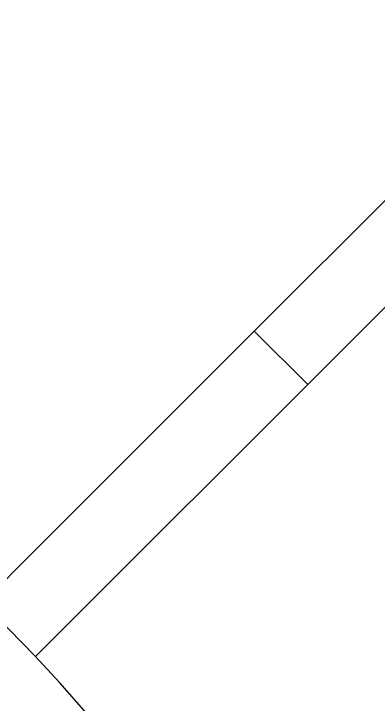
# Model space of a CAD drawing. Header units: inches. Extents: x -233729 to 737493, y -275239 to 196021.
# Drawn here: x 478147.3 to 478195.6, y 16189.6 to 16281.1 of the extents above; entities that cross this region are included whole.
import ezdxf

# ---------------------------------------------------------------- set-up
doc = ezdxf.new("R2010")
doc.units = ezdxf.units.IN
doc.header["$MEASUREMENT"] = 0
doc.layers.add('P_AX', color=7, linetype='Continuous')

# ---------------------------------------------------------------- blocks, each defined once
blk = doc.blocks.new('A$C48CB4C16')
at = {"layer": 'P_AX', "color": 6, "linetype": 'ByBlock', "lineweight": -2}
for p, q in [((3948.218, 4760.254, 710.665), (3953.388, 4765.424, 710.665)), ((3948.218, 4760.254, 710.665), (3917.297, 4729.333, 710.665)), ((3955.289, 4753.183, 710.665), (3960.459, 4758.353, 710.665)), ((3955.289, 4753.183, 710.665), (3924.368, 4722.262, 710.665)), ((3704.776, 4516.812, 710.665), (3917.297, 4729.333, 710.665)), ((3924.368, 4722.262, 710.665), (3917.297, 4729.333, 710.665)), ((3711.847, 4509.741, 710.665), (3924.368, 4722.262, 710.665))]:
    blk.add_line(p, q, dxfattribs=at)
at = {"layer": 'P_AX', "color": 6}
for radius in [4100.564, 761.789]:
    blk.add_circle((4100.564, 4905.53, 710.665), radius, dxfattribs=at)
at = {"layer": 'P_AX', "color": 6, "linetype": 'ByBlock', "lineweight": -2}
blk.add_arc((4100.564, 4905.529, 710.665), 203.2, 180, 270, dxfattribs=at)
blk.add_arc((4100.564, 4905.529, 710.665), 203.2, 180, 270, dxfattribs=at)

msp = doc.modelspace()

# ---------------------------------------------------------------- block references
at = {"color": 1, "rotation": 180.0000000029513}
msp.add_blockref('A$C48CB4C16', (482103.53833, 20961.31664, -710.66459), dxfattribs=at)

doc.saveas('drawing.dxf')
